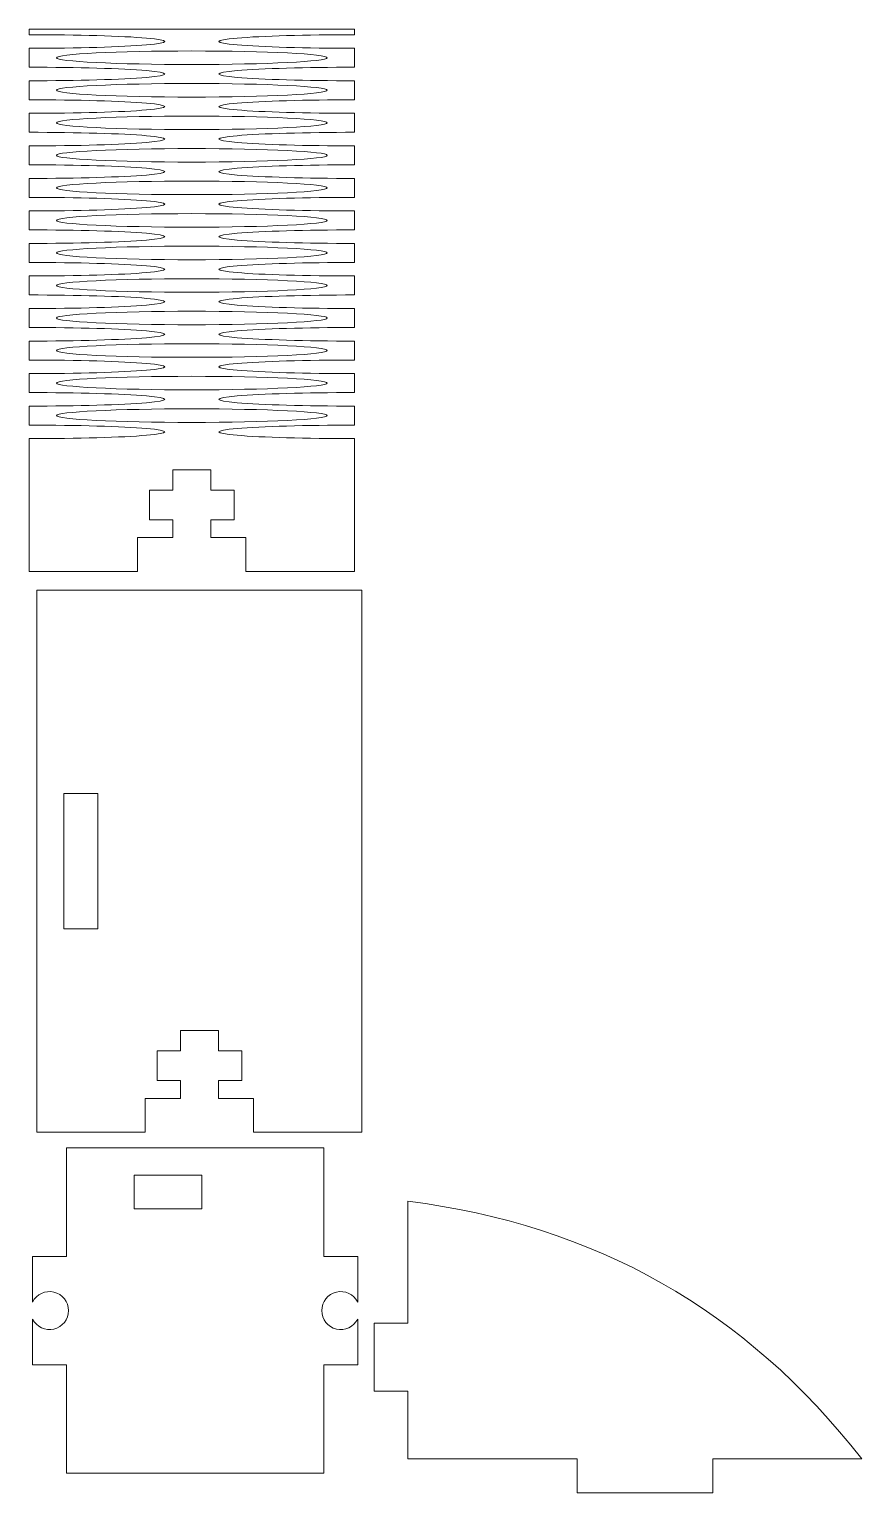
# Model space of a CAD drawing. Header units: inches. Extents: x 0.18 to 3.25, y 0.06 to 5.46.
import ezdxf

# ---------------------------------------------------------------- set-up
doc = ezdxf.new("R2010")
doc.units = ezdxf.units.IN
doc.header["$MEASUREMENT"] = 0

msp = doc.modelspace()

# ---------------------------------------------------------------- linework, layer by layer
at = {"color": 7, "linetype": 'Continuous', "lineweight": 15}
for p, q in [((0.1808, 5.4556), (0.1808, 5.4356)), ((1.3808, 5.4556), (0.1808, 5.4556)), ((1.3808, 5.4356), (1.3808, 5.4556)), ((0.1808, 5.3856), (0.1808, 5.3156)), ((1.3808, 5.3156), (1.3808, 5.3856)), ((0.1808, 5.2656), (0.1808, 5.1956)), ((1.3808, 5.1956), (1.3808, 5.2656)), ((0.1808, 5.1456), (0.1808, 5.0756)), ((1.3808, 5.0756), (1.3808, 5.1456)), ((0.1808, 5.0256), (0.1808, 4.9556)), ((1.3808, 4.9556), (1.3808, 5.0256)), ((0.1808, 4.9056), (0.1808, 4.8356)), ((1.3808, 4.8356), (1.3808, 4.9056)), ((0.1808, 4.7856), (0.1808, 4.7156)), ((1.3808, 4.7156), (1.3808, 4.7856)), ((0.1808, 4.6656), (0.1808, 4.5956)), ((1.3808, 4.5956), (1.3808, 4.6656)), ((0.1808, 4.5456), (0.1808, 4.4756)), ((1.3808, 4.4756), (1.3808, 4.5456)), ((0.1808, 4.4256), (0.1808, 4.3556)), ((1.3808, 4.3556), (1.3808, 4.4256)), ((0.1808, 4.3056), (0.1808, 4.2356)), ((1.3808, 4.2356), (1.3808, 4.3056)), ((0.1808, 4.1856), (0.1808, 4.1156)), ((1.3808, 4.1156), (1.3808, 4.1856)), ((0.1808, 4.0656), (0.1808, 3.9956)), ((1.3808, 3.9956), (1.3808, 4.0656)), ((0.1808, 3.9456), (0.1808, 3.4556)), ((1.3808, 3.4556), (1.3808, 3.9456)), ((0.7108, 3.8306), (0.8508, 3.8306)), ((0.7108, 3.7556), (0.7108, 3.8306)), ((0.8508, 3.8306), (0.8508, 3.7556)), ((0.6245, 3.7556), (0.7108, 3.7556)), ((0.6245, 3.6463), (0.6245, 3.7556)), ((0.8508, 3.7556), (0.937, 3.7556)), ((0.937, 3.7556), (0.937, 3.6463)), ((0.7108, 3.6463), (0.6245, 3.6463)), ((0.7108, 3.5806), (0.7108, 3.6463)), ((0.8508, 3.6463), (0.8508, 3.5806)), ((0.937, 3.6463), (0.8508, 3.6463)), ((0.5808, 3.5806), (0.7108, 3.5806)), ((0.5808, 3.4556), (0.5808, 3.5806)), ((0.8508, 3.5806), (0.9808, 3.5806)), ((0.9808, 3.5806), (0.9808, 3.4556)), ((0.1808, 3.4556), (0.5808, 3.4556)), ((0.9808, 3.4556), (1.3808, 3.4556)), ((1.4088, 3.3873), (0.2088, 3.3873)), ((0.2088, 3.3873), (0.2088, 1.3873)), ((1.4088, 1.3873), (1.4088, 3.3873)), ((0.4338, 2.6373), (0.3088, 2.6373)), ((0.3088, 2.6373), (0.3088, 2.1373)), ((0.4338, 2.1373), (0.4338, 2.6373)), ((0.3088, 2.1373), (0.4338, 2.1373)), ((0.7388, 1.7623), (0.8788, 1.7623)), ((0.7388, 1.6873), (0.7388, 1.7623)), ((0.8788, 1.7623), (0.8788, 1.6873)), ((0.6526, 1.6873), (0.7388, 1.6873)), ((0.6526, 1.5779), (0.6526, 1.6873)), ((0.8788, 1.6873), (0.9651, 1.6873)), ((0.9651, 1.6873), (0.9651, 1.5779)), ((0.7388, 1.5779), (0.6526, 1.5779)), ((0.7388, 1.5123), (0.7388, 1.5779)), ((0.8788, 1.5779), (0.8788, 1.5123)), ((0.9651, 1.5779), (0.8788, 1.5779)), ((0.6088, 1.5123), (0.7388, 1.5123)), ((0.6088, 1.3873), (0.6088, 1.5123)), ((0.8788, 1.5123), (1.0088, 1.5123)), ((1.0088, 1.5123), (1.0088, 1.3873)), ((0.2088, 1.3873), (0.6088, 1.3873)), ((1.0088, 1.3873), (1.4088, 1.3873)), ((0.318, 0.9295), (0.318, 1.3295)), ((0.318, 1.3295), (1.268, 1.3295)), ((1.268, 1.3295), (1.268, 0.9295)), ((0.568, 1.2295), (0.818, 1.2295)), ((0.568, 1.1045), (0.568, 1.2295)), ((0.818, 1.1045), (0.818, 1.2295)), ((0.568, 1.1045), (0.818, 1.1045)), ((1.5786, 1.1327), (1.5786, 0.6827)), ((0.193, 0.9295), (0.193, 0.7611)), ((0.193, 0.9295), (0.318, 0.9295)), ((1.393, 0.9295), (1.268, 0.9295)), ((1.393, 0.7611), (1.393, 0.9295)), ((0.193, 0.698), (0.193, 0.5295)), ((1.393, 0.5295), (1.393, 0.698)), ((1.4536, 0.6827), (1.4536, 0.4327)), ((1.5786, 0.6827), (1.4536, 0.6827)), ((0.318, 0.5295), (0.193, 0.5295)), ((0.318, 0.1295), (0.318, 0.5295)), ((1.268, 0.5295), (1.393, 0.5295)), ((1.268, 0.1295), (1.268, 0.5295)), ((1.4536, 0.4327), (1.5786, 0.4327)), ((1.5786, 0.4327), (1.5786, 0.1827)), ((1.5786, 0.1827), (2.2036, 0.1827)), ((2.2036, 0.1827), (2.2036, 0.0577)), ((2.7036, 0.1827), (3.2536, 0.1827)), ((2.7036, 0.0577), (2.7036, 0.1827)), ((0.318, 0.1295), (1.268, 0.1295)), ((2.2036, 0.0577), (2.7036, 0.0577))]:
    msp.add_line(p, q, dxfattribs=at)
for centre, start, end in [((0.2555, 0.7295), 206.7655, 153.2345), ((1.3305, 0.7295), 26.7655, 333.2345)]:
    msp.add_arc(centre, 0.07, start, end, dxfattribs=at)
for centre, major_axis in [((0.1808, 5.4106), (0.5, 0)), ((1.3808, 5.4106), (-0.5, 0)), ((0.1808, 5.2906), (0.5, 0)), ((1.3808, 5.2906), (-0.5, 0)), ((0.1808, 5.1706), (0.5, 0)), ((1.3808, 5.1706), (-0.5, 0)), ((0.1808, 5.0506), (0.5, 0)), ((1.3808, 5.0506), (-0.5, 0)), ((0.1808, 4.9306), (0.5, 0)), ((1.3808, 4.9306), (-0.5, 0)), ((0.1808, 4.8106), (0.5, 0)), ((1.3808, 4.8106), (-0.5, 0)), ((0.1808, 4.6906), (0.5, 0)), ((1.3808, 4.6906), (-0.5, 0)), ((0.1808, 4.5706), (0.5, 0)), ((1.3808, 4.5706), (-0.5, 0)), ((0.1808, 4.4506), (0.5, 0)), ((1.3808, 4.4506), (-0.5, 0)), ((0.1808, 4.3306), (0.5, 0)), ((1.3808, 4.3306), (-0.5, 0)), ((0.1808, 4.2106), (0.5, 0)), ((1.3808, 4.2106), (-0.5, 0)), ((0.1808, 4.0906), (0.5, 0)), ((1.3808, 4.0906), (-0.5, 0)), ((0.1808, 3.9706), (0.5, 0)), ((1.3808, 3.9706), (-0.5, 0))]:
    msp.add_ellipse(centre, major_axis=major_axis, ratio=0.05, start_param=4.712389, end_param=7.853982, dxfattribs=at)
for centre in [(0.7808, 5.3506), (0.7808, 5.2306), (0.7808, 5.1106), (0.7808, 4.9906), (0.7808, 4.8706), (0.7808, 4.7506), (0.7808, 4.6306), (0.7808, 4.5106), (0.7808, 4.3906), (0.7808, 4.2706), (0.7808, 4.1506), (0.7808, 4.0306)]:
    msp.add_ellipse(centre, major_axis=(0.5, 0), ratio=0.05, dxfattribs=at)
msp.add_open_spline([(3.2536, 0.1827), (2.8263, 0.7308), (2.2679, 1.0474), (1.5786, 1.1327)], degree=3, dxfattribs=at)

doc.saveas('drawing.dxf')
